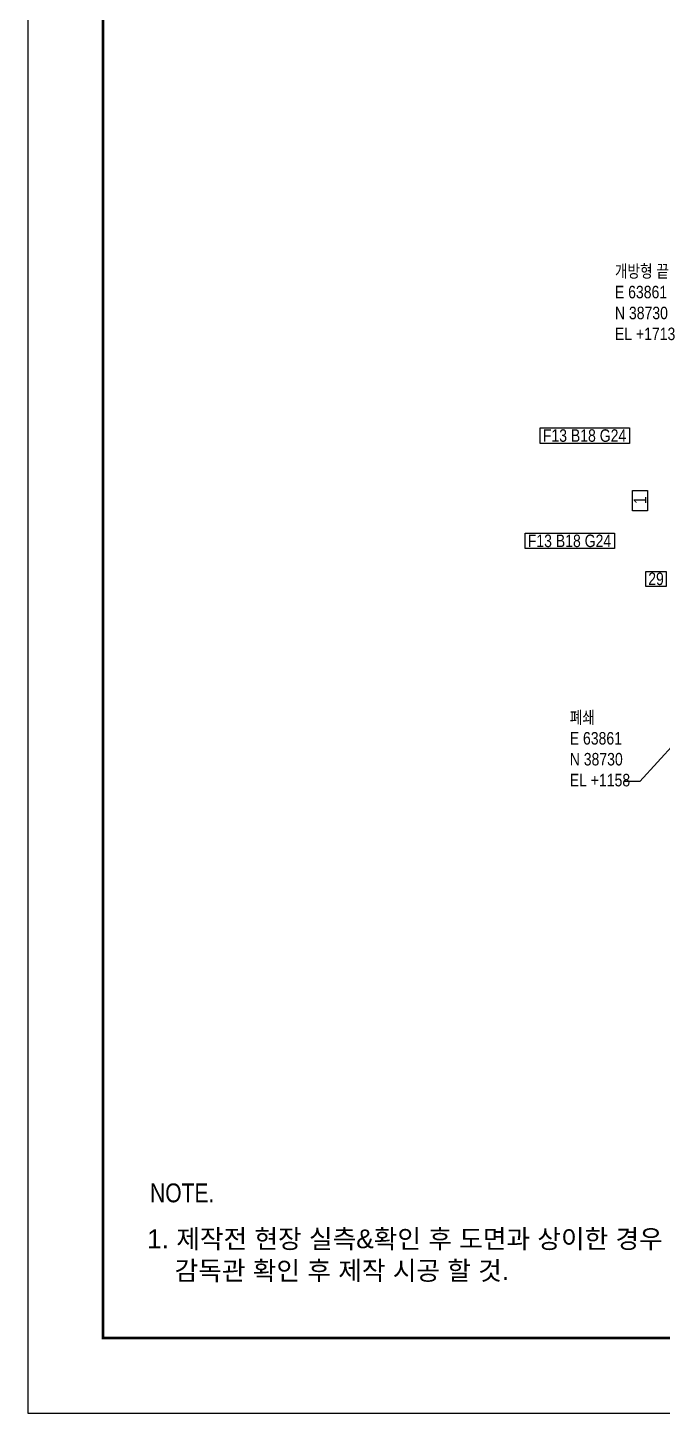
# Model space of a CAD drawing. Header units: millimetres. Extents: x 0 to 594, y 0 to 420.
# Drawn here: x 0 to 126.4, y 0 to 276.3 of the extents above; entities that cross this region are included whole.
import ezdxf
from ezdxf import colors
from ezdxf.entities.mleader import LeaderData, LeaderLine
from ezdxf.enums import TextEntityAlignment as Align
from ezdxf.math import Vec2, Vec3

# ---------------------------------------------------------------- set-up
doc = ezdxf.new("R2010")
doc.units = ezdxf.units.MM
doc.header["$LTSCALE"] = 0.25
doc.layers.add('주석', color=7, linetype='Continuous')
doc.styles.add('AdskIsoAnnotation', font='arial.ttf', dxfattribs={"width": 0.8, "height": 1})
doc.styles.get("Standard").update_dxf_attribs({"font": 'arial.ttf'})

# ---------------------------------------------------------------- blocks, each defined once
blk = doc.blocks.new('AnnoRect')
at = {"color": 0, "linetype": 'ByBlock', "lineweight": -2}
blk.add_wipeout([(-0.81, -0.6), (-0.81, 0.6), (0.81, 0.6), (0.81, -0.6)], dxfattribs=at)
blk.add_lwpolyline([(-0.81, -0.6), (-0.81, 0.6), (0.81, 0.6), (0.81, -0.6)], close=True, dxfattribs=at)
at = {"color": 0, "linetype": 'ByBlock', "lineweight": -2, "style": 'AdskIsoAnnotation', "width": 0.8}
blk.add_attdef('XX', text='', height=1, dxfattribs=at).set_placement((0, 0), align=Align.MIDDLE_CENTER)

msp = doc.modelspace()

# ---------------------------------------------------------------- block references
at = {"layer": '주석'}
ref = msp.add_blockref('AnnoRect', (111, 195), dxfattribs=dict(at, xscale=10.99169741697417, yscale=2.586971350613916, zscale=2.5))
ref.add_attrib('XX_001', 'F13 B18 G24', (102.643, 193.751), dxfattribs={"layer": '0', "color": 0, "linetype": 'ByBlock', "lineweight": -2, "height": 2.5, "style": 'AdskIsoAnnotation', "width": 0.8})
ref = msp.add_blockref('AnnoRect', (122, 182), dxfattribs=dict(at, xscale=2.5, yscale=2.5, zscale=2.5, rotation=90.00000000042658))
ref.add_attrib('XX_001', '1', (123.255, 181.327), dxfattribs={"layer": '0', "color": 0, "linetype": 'ByBlock', "lineweight": -2, "height": 2.5, "rotation": 90, "style": 'AdskIsoAnnotation', "width": 0.8})
ref = msp.add_blockref('AnnoRect', (108, 174), dxfattribs=dict(at, xscale=10.99169741697417, yscale=2.586971350613916, zscale=2.5))
ref.add_attrib('XX_001', 'F13 B18 G24', (99.643, 172.751), dxfattribs={"layer": '0', "color": 0, "linetype": 'ByBlock', "lineweight": -2, "height": 2.5, "style": 'AdskIsoAnnotation', "width": 0.8})
ref = msp.add_blockref('AnnoRect', (125.176, 166.411), dxfattribs=dict(at, xscale=2.5, yscale=2.5, zscale=2.5))
ref.add_attrib('XX_001', '29', (123.642, 165.177), dxfattribs={"layer": '0', "color": 0, "linetype": 'ByBlock', "lineweight": -2, "height": 2.5, "style": 'AdskIsoAnnotation', "width": 0.8})

# ---------------------------------------------------------------- texts
at = {"layer": '주석', "style": 'AdskIsoAnnotation', "width": 0.8}
msp.add_text('NOTE.', height=3.75, dxfattribs=at).set_placement((24.373, 42.082))
at = {"layer": '주석', "style": 'AdskIsoAnnotation'}
for s, p in [('1. 제작전 현장 실측&확인 후 도면과 상이한 경우 ', (23.78, 32.918)), ('   감독관 확인 후 제작 시공 할 것.', (24.903, 26.578))]:
    msp.add_text(s, height=3.75, dxfattribs=at).set_placement(p)
at = {"layer": '주석', "char_height": 2.5, "attachment_point": 7, "style": 'AdskIsoAnnotation'}
for s, insert in [('{\\fGulim|b0|i0|c129|p50;개방형 끝\\P}E 63861\\PN 38730\\PEL +1713', (117, 214)), ('{\\fGulim|b0|i0|c129|p50;폐쇄\\P}E 63861\\PN 38730\\PEL +1158', (108, 125))]:
    msp.add_mtext(s, dxfattribs=dict(at, insert=insert))

# ---------------------------------------------------------------- leaders
at = {"layer": '주석'}
ml = msp.add_multileader_mtext('Standard', dxfattribs=at)
ml.set_content('')
ml.set_leader_properties()
ml.build(insert=Vec2(0, 0))
ml.multileader.update_dxf_attribs({"dogleg_length": 3.062, "arrow_head_size": 2.5})
ctx = ml.context
ctx.base_point, ctx.arrow_head_size = Vec3(118.938, 126), 2.5
notes = []
notes.append((ctx, [(0, (1, 1, 0), (122, 126), (-1, 0), 3.062, [(0, [(143.983, 150.193)], 0, [])])]))
ctx.mtext, ml.multileader.dxf.content_type = None, 0
for ctx, leaders in notes:
    for number, flags, end, landing, length, lines in leaders:
        leader = LeaderData()
        leader.index, (leader.has_last_leader_line, leader.has_dogleg_vector, leader.attachment_direction) = number, flags
        leader.last_leader_point, leader.dogleg_vector, leader.dogleg_length = Vec3(end), Vec3(landing), length
        for number, points, colour, breaks in lines:
            line = LeaderLine()
            line.index, line.vertices, line.color, line.breaks = number, Vec3.list(points), colors.encode_raw_color(colour), breaks
            leader.lines.append(line)
        ctx.leaders.append(leader)

# ---------------------------------------------------------------- next in the draw order: linework, layer by layer
msp.add_lwpolyline([(0, 0), (594, 0), (594, 420), (0, 420)], close=True)
at = {"const_width": 0.5}
msp.add_lwpolyline([(15, 15), (579, 15), (579, 405), (15, 405)], close=True, dxfattribs=at)

doc.saveas('drawing.dxf')
